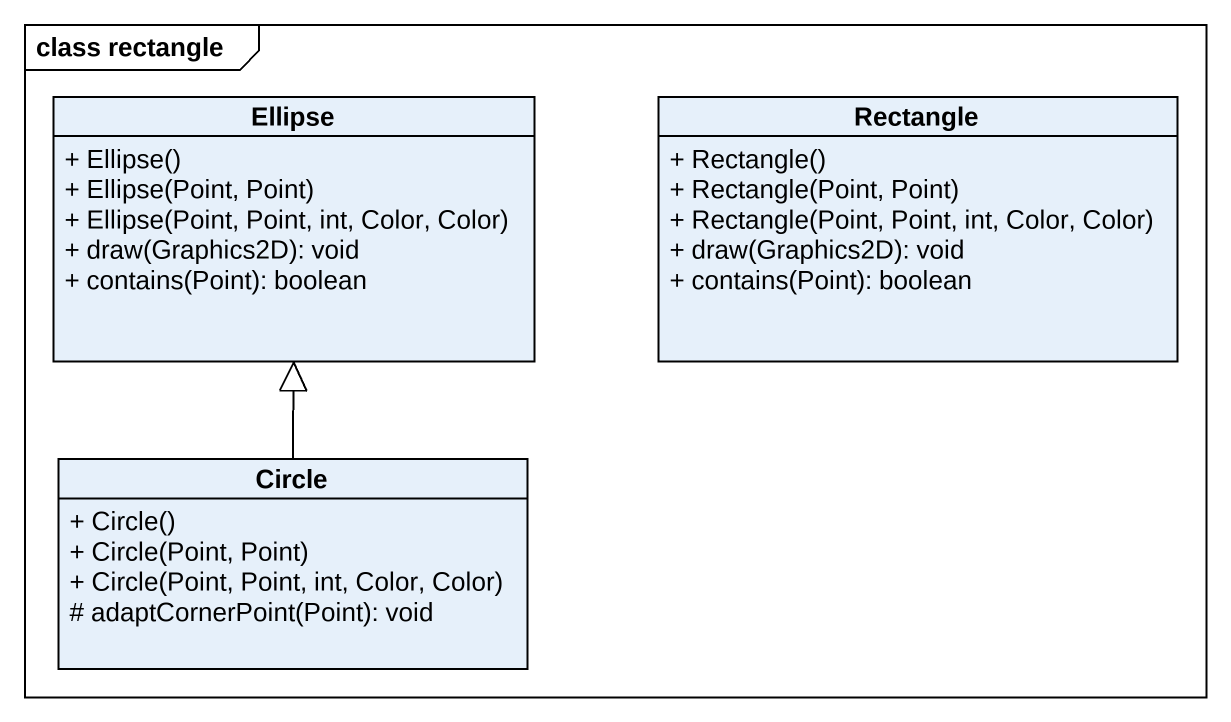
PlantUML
@startuml
mainframe class rectangle
hide circle
hide empty members
skinparam classAttributeIconSize 0
class Ellipse {
  + Ellipse()
  + Ellipse(Point, Point)
  + Ellipse(Point, Point, int, Color, Color)
  + draw(Graphics2D): void
  + contains(Point): boolean
}
class "Rectangle" as Rectangle_ {
  + Rectangle()
  + Rectangle(Point, Point)
  + Rectangle(Point, Point, int, Color, Color)
  + draw(Graphics2D): void
  + contains(Point): boolean
}
class "Circle" as Circle_ {
  + Circle()
  + Circle(Point, Point)
  + Circle(Point, Point, int, Color, Color)
  # adaptCornerPoint(Point): void
}
Circle_ -up-|> Ellipse
@enduml
